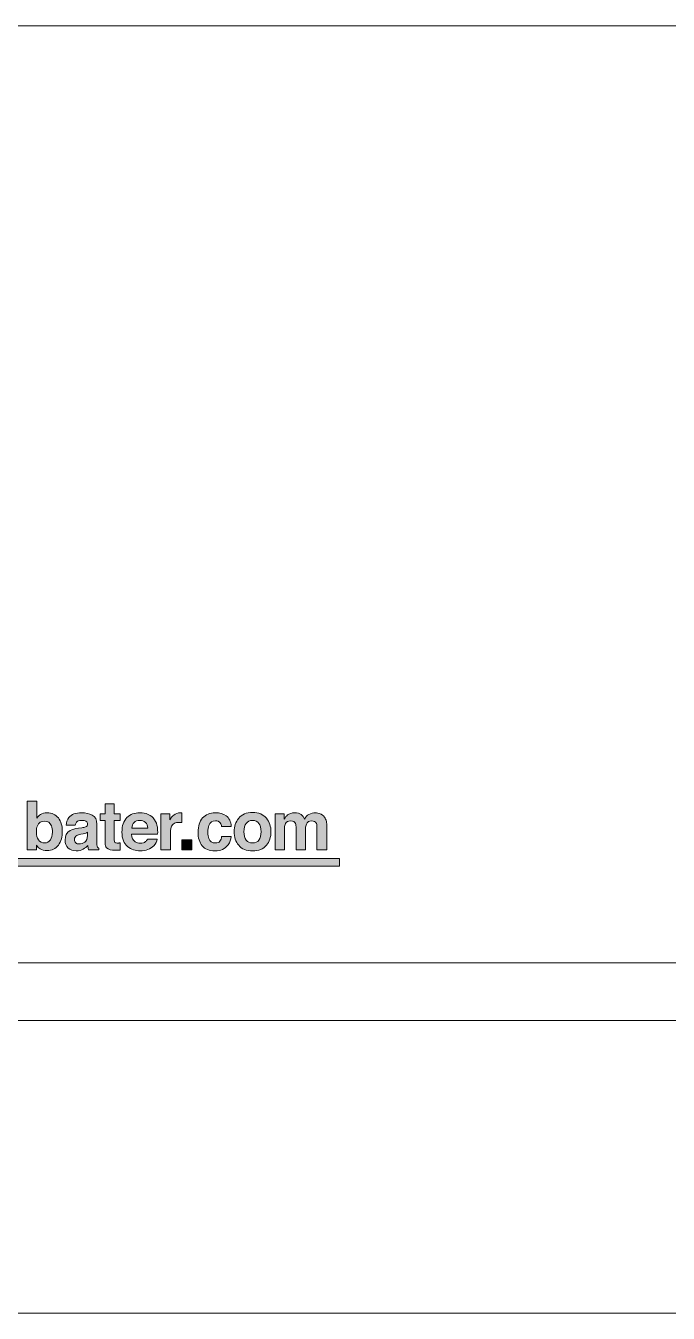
# Model space of a CAD drawing. Header units: inches. Extents: x -88 to 386, y -554 to 83.
# Drawn here: x -17.7 to 48.8, y -249.5 to -116.5 of the extents above; entities that cross this region are included whole.
import ezdxf

# ---------------------------------------------------------------- set-up
doc = ezdxf.new("R2010")
doc.units = ezdxf.units.IN
doc.header["$MEASUREMENT"] = 0
doc.layers.add('_U+30EC_U+30A4_U+30E4_U+30FC 1', color=7, linetype='Continuous')

msp = doc.modelspace()

# ---------------------------------------------------------------- hatches: boundary and pattern name
at = {"layer": '_U+30EC_U+30A4_U+30E4_U+30FC 1', "true_color": 0x221814}
h = msp.add_hatch(color=179, dxfattribs=at)
h.dxf.hatch_style = 2
edge = h.paths.add_edge_path()
edge.add_spline(control_points=[(-14.29, -198.35), (-14.02, -198.71), (-13.88, -199.16), (-13.88, -199.72), (-13.88, -200.3), (-14.01, -200.78), (-14.29, -201.16), (-14.56, -201.54), (-14.95, -201.73), (-15.44, -201.73), (-15.75, -201.73), (-16, -201.67), (-16.18, -201.55), (-16.3, -201.47), (-16.42, -201.35), (-16.55, -201.16), (-16.55, -201.16), (-16.55, -201.63), (-16.55, -201.63), (-16.55, -201.63), (-17.51, -201.63), (-17.51, -201.63), (-17.51, -201.63), (-17.51, -196.6), (-17.51, -196.6), (-17.51, -196.6), (-16.53, -196.6), (-16.53, -196.6), (-16.53, -196.6), (-16.53, -198.39), (-16.53, -198.39), (-16.41, -198.22), (-16.27, -198.09), (-16.13, -198), (-15.95, -197.88), (-15.72, -197.82), (-15.45, -197.82), (-14.96, -197.82), (-14.57, -198), (-14.29, -198.35)], knot_values=[0, 0, 0, 0, 1, 1, 1, 2, 2, 2, 3, 3, 3, 4, 4, 4, 5, 5, 5, 6, 6, 6, 7, 7, 7, 8, 8, 8, 9, 9, 9, 10, 10, 10, 11, 11, 11, 12, 12, 12, 13, 13, 13, 13], degree=3, periodic=1)
edge = h.paths.add_edge_path()
edge.add_spline(control_points=[(-15.11, -200.62), (-14.97, -200.42), (-14.9, -200.15), (-14.9, -199.82), (-14.9, -199.56), (-14.93, -199.34), (-15, -199.17), (-15.13, -198.84), (-15.37, -198.68), (-15.72, -198.68), (-16.08, -198.68), (-16.33, -198.84), (-16.46, -199.16), (-16.53, -199.33), (-16.56, -199.55), (-16.56, -199.82), (-16.56, -200.14), (-16.49, -200.4), (-16.35, -200.61), (-16.21, -200.82), (-15.99, -200.93), (-15.7, -200.93), (-15.44, -200.93), (-15.25, -200.83), (-15.11, -200.62)], knot_values=[0, 0, 0, 0, 1, 1, 1, 2, 2, 2, 3, 3, 3, 4, 4, 4, 5, 5, 5, 6, 6, 6, 7, 7, 7, 8, 8, 8, 8], degree=3, periodic=1)
h = msp.add_hatch(color=179, dxfattribs=at)
h.dxf.hatch_style = 2
edge = h.paths.add_edge_path()
edge.add_spline(control_points=[(-9.98, -198.63), (-9.98, -198.63), (-9.98, -197.94), (-9.98, -197.94), (-9.98, -197.94), (-9.46, -197.94), (-9.46, -197.94), (-9.46, -197.94), (-9.46, -196.9), (-9.46, -196.9), (-9.46, -196.9), (-8.5, -196.9), (-8.5, -196.9), (-8.5, -196.9), (-8.5, -197.94), (-8.5, -197.94), (-8.5, -197.94), (-7.89, -197.94), (-7.89, -197.94), (-7.89, -197.94), (-7.89, -198.63), (-7.89, -198.63), (-7.89, -198.63), (-8.5, -198.63), (-8.5, -198.63), (-8.5, -198.63), (-8.5, -200.6), (-8.5, -200.6), (-8.5, -200.76), (-8.48, -200.85), (-8.44, -200.89), (-8.4, -200.93), (-8.28, -200.95), (-8.09, -200.95), (-8.06, -200.95), (-8.02, -200.94), (-7.99, -200.94), (-7.96, -200.94), (-7.93, -200.94), (-7.89, -200.94), (-7.89, -200.94), (-7.89, -201.67), (-7.89, -201.67), (-7.89, -201.67), (-8.36, -201.68), (-8.36, -201.68), (-8.82, -201.7), (-9.13, -201.62), (-9.3, -201.44), (-9.41, -201.33), (-9.46, -201.16), (-9.46, -200.93), (-9.46, -200.93), (-9.46, -198.63), (-9.46, -198.63), (-9.46, -198.63), (-9.98, -198.63), (-9.98, -198.63)], knot_values=[0, 0, 0, 0, 1, 1, 1, 2, 2, 2, 3, 3, 3, 4, 4, 4, 5, 5, 5, 6, 6, 6, 7, 7, 7, 8, 8, 8, 9, 9, 9, 10, 10, 10, 11, 11, 11, 12, 12, 12, 13, 13, 13, 14, 14, 14, 15, 15, 15, 16, 16, 16, 17, 17, 17, 18, 18, 18, 19, 19, 19, 19], degree=3, periodic=1)
h = msp.add_hatch(color=179, dxfattribs=at)
h.dxf.hatch_style = 2
edge = h.paths.add_edge_path()
edge.add_spline(control_points=[(-11.87, -199.37), (-11.69, -199.34), (-11.56, -199.31), (-11.48, -199.28), (-11.34, -199.22), (-11.27, -199.13), (-11.27, -199), (-11.27, -198.85), (-11.32, -198.75), (-11.43, -198.69), (-11.54, -198.63), (-11.7, -198.6), (-11.91, -198.6), (-12.14, -198.6), (-12.3, -198.66), (-12.4, -198.77), (-12.47, -198.86), (-12.52, -198.97), (-12.54, -199.11), (-12.54, -199.11), (-13.48, -199.11), (-13.48, -199.11), (-13.46, -198.79), (-13.37, -198.52), (-13.2, -198.31), (-12.95, -197.98), (-12.5, -197.82), (-11.87, -197.82), (-11.46, -197.82), (-11.1, -197.9), (-10.78, -198.06), (-10.46, -198.22), (-10.3, -198.53), (-10.3, -198.98), (-10.3, -198.98), (-10.3, -200.69), (-10.3, -200.69), (-10.3, -200.8), (-10.3, -200.95), (-10.3, -201.12), (-10.29, -201.24), (-10.27, -201.33), (-10.24, -201.38), (-10.21, -201.42), (-10.16, -201.46), (-10.1, -201.49), (-10.1, -201.49), (-10.1, -201.63), (-10.1, -201.63), (-10.1, -201.63), (-11.16, -201.63), (-11.16, -201.63), (-11.18, -201.56), (-11.21, -201.49), (-11.22, -201.42), (-11.23, -201.35), (-11.24, -201.28), (-11.24, -201.19), (-11.38, -201.34), (-11.54, -201.47), (-11.71, -201.57), (-11.92, -201.69), (-12.16, -201.75), (-12.43, -201.75), (-12.77, -201.75), (-13.05, -201.65), (-13.27, -201.46), (-13.49, -201.27), (-13.6, -200.99), (-13.6, -200.64), (-13.6, -200.18), (-13.42, -199.85), (-13.07, -199.65), (-12.87, -199.54), (-12.58, -199.46), (-12.2, -199.41), (-12.2, -199.41), (-11.87, -199.37), (-11.87, -199.37)], knot_values=[0, 0, 0, 0, 1, 1, 1, 2, 2, 2, 3, 3, 3, 4, 4, 4, 5, 5, 5, 6, 6, 6, 7, 7, 7, 8, 8, 8, 9, 9, 9, 10, 10, 10, 11, 11, 11, 12, 12, 12, 13, 13, 13, 14, 14, 14, 15, 15, 15, 16, 16, 16, 17, 17, 17, 18, 18, 18, 19, 19, 19, 20, 20, 20, 21, 21, 21, 22, 22, 22, 23, 23, 23, 24, 24, 24, 25, 25, 25, 26, 26, 26, 26], degree=3, periodic=1)
edge = h.paths.add_edge_path()
edge.add_spline(control_points=[(-11.27, -199.82), (-11.34, -199.86), (-11.4, -199.89), (-11.46, -199.92), (-11.53, -199.94), (-11.61, -199.96), (-11.73, -199.98), (-11.73, -199.98), (-11.95, -200.02), (-11.95, -200.02), (-12.15, -200.06), (-12.3, -200.1), (-12.39, -200.16), (-12.55, -200.24), (-12.62, -200.38), (-12.62, -200.57), (-12.62, -200.74), (-12.58, -200.86), (-12.48, -200.93), (-12.39, -201), (-12.28, -201.04), (-12.14, -201.04), (-11.93, -201.04), (-11.73, -200.98), (-11.55, -200.86), (-11.37, -200.73), (-11.28, -200.51), (-11.27, -200.18), (-11.27, -200.18), (-11.27, -199.82), (-11.27, -199.82)], knot_values=[0, 0, 0, 0, 1, 1, 1, 2, 2, 2, 3, 3, 3, 4, 4, 4, 5, 5, 5, 6, 6, 6, 7, 7, 7, 8, 8, 8, 9, 9, 9, 10, 10, 10, 10], degree=3, periodic=1)
h = msp.add_hatch(color=179, dxfattribs=at)
h.dxf.hatch_style = 2
edge = h.paths.add_edge_path()
edge.add_spline(control_points=[(-4.99, -197.98), (-4.73, -198.1), (-4.51, -198.28), (-4.34, -198.53), (-4.19, -198.75), (-4.09, -199.01), (-4.05, -199.3), (-4.02, -199.47), (-4.01, -199.72), (-4.02, -200.04), (-4.02, -200.04), (-6.73, -200.04), (-6.73, -200.04), (-6.71, -200.42), (-6.58, -200.68), (-6.34, -200.83), (-6.19, -200.92), (-6.01, -200.97), (-5.8, -200.97), (-5.58, -200.97), (-5.4, -200.91), (-5.26, -200.8), (-5.19, -200.74), (-5.12, -200.65), (-5.06, -200.54), (-5.06, -200.54), (-4.07, -200.54), (-4.07, -200.54), (-4.09, -200.76), (-4.21, -200.99), (-4.43, -201.22), (-4.76, -201.58), (-5.23, -201.76), (-5.83, -201.76), (-6.32, -201.76), (-6.76, -201.61), (-7.14, -201.3), (-7.52, -201), (-7.71, -200.5), (-7.71, -199.81), (-7.71, -199.16), (-7.54, -198.67), (-7.2, -198.32), (-6.85, -197.98), (-6.41, -197.81), (-5.86, -197.81), (-5.54, -197.81), (-5.25, -197.87), (-4.99, -197.98)], knot_values=[0, 0, 0, 0, 1, 1, 1, 2, 2, 2, 3, 3, 3, 4, 4, 4, 5, 5, 5, 6, 6, 6, 7, 7, 7, 8, 8, 8, 9, 9, 9, 10, 10, 10, 11, 11, 11, 12, 12, 12, 13, 13, 13, 14, 14, 14, 15, 15, 15, 16, 16, 16, 16], degree=3, periodic=1)
edge = h.paths.add_edge_path()
edge.add_spline(control_points=[(-6.45, -198.82), (-6.58, -198.97), (-6.67, -199.16), (-6.7, -199.4), (-6.7, -199.4), (-5.03, -199.4), (-5.03, -199.4), (-5.04, -199.14), (-5.13, -198.95), (-5.29, -198.81), (-5.44, -198.68), (-5.63, -198.61), (-5.86, -198.61), (-6.11, -198.61), (-6.31, -198.68), (-6.45, -198.82)], knot_values=[0, 0, 0, 0, 1, 1, 1, 2, 2, 2, 3, 3, 3, 4, 4, 4, 5, 5, 5, 5], degree=3, periodic=1)
h = msp.add_hatch(color=179, dxfattribs=at)
h.dxf.hatch_style = 2
edge = h.paths.add_edge_path()
edge.add_spline(control_points=[(-1.6, -197.82), (-1.59, -197.82), (-1.56, -197.82), (-1.52, -197.82), (-1.52, -197.82), (-1.52, -198.82), (-1.52, -198.82), (-1.58, -198.82), (-1.63, -198.81), (-1.68, -198.81), (-1.73, -198.81), (-1.77, -198.81), (-1.8, -198.81), (-2.19, -198.81), (-2.45, -198.93), (-2.59, -199.19), (-2.66, -199.33), (-2.7, -199.55), (-2.7, -199.85), (-2.7, -199.85), (-2.7, -201.63), (-2.7, -201.63), (-2.7, -201.63), (-3.68, -201.63), (-3.68, -201.63), (-3.68, -201.63), (-3.68, -197.91), (-3.68, -197.91), (-3.68, -197.91), (-2.75, -197.91), (-2.75, -197.91), (-2.75, -197.91), (-2.75, -198.56), (-2.75, -198.56), (-2.6, -198.31), (-2.47, -198.14), (-2.36, -198.05), (-2.17, -197.89), (-1.94, -197.82), (-1.65, -197.82), (-1.63, -197.82), (-1.61, -197.82), (-1.6, -197.82)], knot_values=[0, 0, 0, 0, 1, 1, 1, 2, 2, 2, 3, 3, 3, 4, 4, 4, 5, 5, 5, 6, 6, 6, 7, 7, 7, 8, 8, 8, 9, 9, 9, 10, 10, 10, 11, 11, 11, 12, 12, 12, 13, 13, 13, 14, 14, 14, 14], degree=3, periodic=1)
h = msp.add_hatch(color=179, dxfattribs=at)
h.dxf.hatch_style = 2
edge = h.paths.add_edge_path()
edge.add_spline(control_points=[(2.6, -199.24), (2.59, -199.1), (2.54, -198.98), (2.46, -198.87), (2.35, -198.72), (2.18, -198.64), (1.95, -198.64), (1.62, -198.64), (1.4, -198.8), (1.28, -199.13), (1.21, -199.3), (1.18, -199.53), (1.18, -199.82), (1.18, -200.09), (1.21, -200.31), (1.28, -200.48), (1.39, -200.79), (1.61, -200.94), (1.94, -200.94), (2.16, -200.94), (2.33, -200.88), (2.42, -200.76), (2.52, -200.63), (2.58, -200.47), (2.6, -200.28), (2.6, -200.28), (3.59, -200.28), (3.59, -200.28), (3.57, -200.58), (3.46, -200.86), (3.27, -201.12), (2.96, -201.55), (2.51, -201.76), (1.91, -201.76), (1.31, -201.76), (0.87, -201.58), (0.59, -201.23), (0.3, -200.87), (0.16, -200.41), (0.16, -199.84), (0.16, -199.2), (0.32, -198.71), (0.63, -198.35), (0.94, -198), (1.38, -197.82), (1.93, -197.82), (2.39, -197.82), (2.78, -197.92), (3.07, -198.13), (3.37, -198.34), (3.55, -198.71), (3.6, -199.24), (3.6, -199.24), (2.6, -199.24), (2.6, -199.24)], knot_values=[0, 0, 0, 0, 1, 1, 1, 2, 2, 2, 3, 3, 3, 4, 4, 4, 5, 5, 5, 6, 6, 6, 7, 7, 7, 8, 8, 8, 9, 9, 9, 10, 10, 10, 11, 11, 11, 12, 12, 12, 13, 13, 13, 14, 14, 14, 15, 15, 15, 16, 16, 16, 17, 17, 17, 18, 18, 18, 18], degree=3, periodic=1)
h = msp.add_hatch(color=179, dxfattribs=at)
h.dxf.hatch_style = 2
edge = h.paths.add_edge_path()
edge.add_spline(control_points=[(7.23, -201.18), (6.91, -201.56), (6.44, -201.76), (5.8, -201.76), (5.16, -201.76), (4.68, -201.56), (4.36, -201.18), (4.05, -200.79), (3.89, -200.32), (3.89, -199.77), (3.89, -199.24), (4.05, -198.77), (4.36, -198.38), (4.68, -197.98), (5.16, -197.79), (5.8, -197.79), (6.44, -197.79), (6.91, -197.98), (7.23, -198.38), (7.54, -198.77), (7.7, -199.24), (7.7, -199.77), (7.7, -200.32), (7.54, -200.79), (7.23, -201.18)], knot_values=[0, 0, 0, 0, 1, 1, 1, 2, 2, 2, 3, 3, 3, 4, 4, 4, 5, 5, 5, 6, 6, 6, 7, 7, 7, 8, 8, 8, 8], degree=3, periodic=1)
edge = h.paths.add_edge_path()
edge.add_spline(control_points=[(6.45, -200.64), (6.6, -200.44), (6.68, -200.15), (6.68, -199.77), (6.68, -199.4), (6.6, -199.11), (6.45, -198.91), (6.3, -198.71), (6.08, -198.61), (5.79, -198.61), (5.51, -198.61), (5.29, -198.71), (5.13, -198.91), (4.98, -199.11), (4.9, -199.4), (4.9, -199.77), (4.9, -200.15), (4.98, -200.44), (5.13, -200.64), (5.29, -200.84), (5.51, -200.94), (5.79, -200.94), (6.08, -200.94), (6.3, -200.84), (6.45, -200.64)], knot_values=[0, 0, 0, 0, 1, 1, 1, 2, 2, 2, 3, 3, 3, 4, 4, 4, 5, 5, 5, 6, 6, 6, 7, 7, 7, 8, 8, 8, 8], degree=3, periodic=1)
h = msp.add_hatch(color=179, dxfattribs=at)
h.dxf.hatch_style = 2
edge = h.paths.add_edge_path()
edge.add_spline(control_points=[(12.79, -197.92), (12.95, -197.98), (13.09, -198.1), (13.22, -198.26), (13.33, -198.39), (13.4, -198.54), (13.44, -198.73), (13.46, -198.86), (13.47, -199.04), (13.47, -199.28), (13.47, -199.28), (13.46, -201.63), (13.46, -201.63), (13.46, -201.63), (12.46, -201.63), (12.46, -201.63), (12.46, -201.63), (12.46, -199.26), (12.46, -199.26), (12.46, -199.12), (12.44, -199), (12.4, -198.91), (12.31, -198.74), (12.15, -198.65), (11.92, -198.65), (11.65, -198.65), (11.46, -198.76), (11.36, -198.99), (11.31, -199.11), (11.28, -199.25), (11.28, -199.41), (11.28, -199.41), (11.28, -201.63), (11.28, -201.63), (11.28, -201.63), (10.3, -201.63), (10.3, -201.63), (10.3, -201.63), (10.3, -199.41), (10.3, -199.41), (10.3, -199.19), (10.28, -199.03), (10.23, -198.93), (10.15, -198.75), (9.99, -198.66), (9.75, -198.66), (9.47, -198.66), (9.29, -198.75), (9.19, -198.93), (9.14, -199.03), (9.11, -199.19), (9.11, -199.39), (9.11, -199.39), (9.11, -201.63), (9.11, -201.63), (9.11, -201.63), (8.12, -201.63), (8.12, -201.63), (8.12, -201.63), (8.12, -197.91), (8.12, -197.91), (8.12, -197.91), (9.07, -197.91), (9.07, -197.91), (9.07, -197.91), (9.07, -198.46), (9.07, -198.46), (9.19, -198.26), (9.31, -198.13), (9.41, -198.04), (9.6, -197.9), (9.85, -197.82), (10.15, -197.82), (10.43, -197.82), (10.66, -197.89), (10.84, -198.01), (10.98, -198.13), (11.09, -198.28), (11.16, -198.46), (11.29, -198.24), (11.44, -198.08), (11.63, -197.98), (11.83, -197.88), (12.06, -197.82), (12.3, -197.82), (12.47, -197.82), (12.63, -197.86), (12.79, -197.92)], knot_values=[0, 0, 0, 0, 1, 1, 1, 2, 2, 2, 3, 3, 3, 4, 4, 4, 5, 5, 5, 6, 6, 6, 7, 7, 7, 8, 8, 8, 9, 9, 9, 10, 10, 10, 11, 11, 11, 12, 12, 12, 13, 13, 13, 14, 14, 14, 15, 15, 15, 16, 16, 16, 17, 17, 17, 18, 18, 18, 19, 19, 19, 20, 20, 20, 21, 21, 21, 22, 22, 22, 23, 23, 23, 24, 24, 24, 25, 25, 25, 26, 26, 26, 27, 27, 27, 28, 28, 28, 29, 29, 29, 29], degree=3, periodic=1)
h = msp.add_hatch(color=179, dxfattribs=at)
h.dxf.hatch_style = 2
h.paths.add_polyline_path([(-1.52, -200.61), (-0.48, -200.61), (-0.48, -201.63), (-1.52, -201.63)])
at = {"layer": '_U+30EC_U+30A4_U+30E4_U+30FC 1', "true_color": 0xffffff}
h = msp.add_hatch(color=7, dxfattribs=at)
h.dxf.hatch_style = 2
h.paths.add_polyline_path([(14.77, -203.34), (-61.63, -203.34), (-61.63, -202.55), (14.77, -202.55)])

# ---------------------------------------------------------------- linework, layer by layer
at = {"layer": '_U+30EC_U+30A4_U+30E4_U+30FC 1', "lineweight": 0}
for points in [[(-1.52, -200.61), (-0.48, -200.61), (-0.48, -201.63), (-1.52, -201.63), (-1.52, -200.61)], [(14.77, -203.34), (-61.63, -203.34), (-61.63, -202.55), (14.77, -202.55), (14.77, -203.34)]]:
    msp.add_lwpolyline(points, dxfattribs=at)
at = {"layer": '_U+30EC_U+30A4_U+30E4_U+30FC 1', "color": 7, "lineweight": 9, "true_color": 0xffffff}
for points, knots in [([(-59.92, -116.48), (-59.92, -116.48), (303.19, -116.48), (303.19, -116.48), (314.6, -116.48), (323.93, -125.81), (323.93, -137.22), (323.93, -137.22), (323.93, -192.61), (323.93, -192.61), (323.93, -204.01), (314.6, -213.34), (303.19, -213.34), (303.19, -213.34), (-59.92, -213.34), (-59.92, -213.34), (-71.33, -213.34), (-80.66, -204.01), (-80.66, -192.61), (-80.66, -192.61), (-80.66, -137.22), (-80.66, -137.22), (-80.66, -125.81), (-71.33, -116.48), (-59.92, -116.48)], [0, 0, 0, 0, 1, 1, 1, 2, 2, 2, 3, 3, 3, 4, 4, 4, 5, 5, 5, 6, 6, 6, 7, 7, 7, 8, 8, 8, 8]), ([(-81.4, -249.54), (-81.4, -249.54), (-81.4, -219.28), (-81.4, -219.28), (-81.4, -219.28), (376.91, -219.28), (376.91, -219.28), (381.51, -219.28), (385.25, -223.01), (385.25, -227.61), (385.25, -227.61), (385.25, -241.2), (385.25, -241.2), (385.25, -245.81), (381.51, -249.54), (376.91, -249.54), (376.91, -249.54), (-81.4, -249.54), (-81.4, -249.54)], [0, 0, 0, 0, 1, 1, 1, 2, 2, 2, 3, 3, 3, 4, 4, 4, 5, 5, 5, 6, 6, 6, 6])]:
    msp.add_open_spline(points, degree=3, knots=knots, dxfattribs=at)
at = {"layer": '_U+30EC_U+30A4_U+30E4_U+30FC 1', "lineweight": 0}
for points, knots in [([(-14.29, -198.35), (-14.02, -198.71), (-13.88, -199.16), (-13.88, -199.72), (-13.88, -200.3), (-14.01, -200.78), (-14.29, -201.16), (-14.56, -201.54), (-14.95, -201.73), (-15.44, -201.73), (-15.75, -201.73), (-16, -201.67), (-16.18, -201.55), (-16.3, -201.47), (-16.42, -201.35), (-16.55, -201.16), (-16.55, -201.16), (-16.55, -201.63), (-16.55, -201.63), (-16.55, -201.63), (-17.51, -201.63), (-17.51, -201.63), (-17.51, -201.63), (-17.51, -196.6), (-17.51, -196.6), (-17.51, -196.6), (-16.53, -196.6), (-16.53, -196.6), (-16.53, -196.6), (-16.53, -198.39), (-16.53, -198.39), (-16.41, -198.22), (-16.27, -198.09), (-16.13, -198), (-15.95, -197.88), (-15.72, -197.82), (-15.45, -197.82), (-14.96, -197.82), (-14.57, -198), (-14.29, -198.35)], [0, 0, 0, 0, 1, 1, 1, 2, 2, 2, 3, 3, 3, 4, 4, 4, 5, 5, 5, 6, 6, 6, 7, 7, 7, 8, 8, 8, 9, 9, 9, 10, 10, 10, 11, 11, 11, 12, 12, 12, 13, 13, 13, 13]), ([(-9.98, -198.63), (-9.98, -198.63), (-9.98, -197.94), (-9.98, -197.94), (-9.98, -197.94), (-9.46, -197.94), (-9.46, -197.94), (-9.46, -197.94), (-9.46, -196.9), (-9.46, -196.9), (-9.46, -196.9), (-8.5, -196.9), (-8.5, -196.9), (-8.5, -196.9), (-8.5, -197.94), (-8.5, -197.94), (-8.5, -197.94), (-7.89, -197.94), (-7.89, -197.94), (-7.89, -197.94), (-7.89, -198.63), (-7.89, -198.63), (-7.89, -198.63), (-8.5, -198.63), (-8.5, -198.63), (-8.5, -198.63), (-8.5, -200.6), (-8.5, -200.6), (-8.5, -200.76), (-8.48, -200.85), (-8.44, -200.89), (-8.4, -200.93), (-8.28, -200.95), (-8.09, -200.95), (-8.06, -200.95), (-8.02, -200.94), (-7.99, -200.94), (-7.96, -200.94), (-7.93, -200.94), (-7.89, -200.94), (-7.89, -200.94), (-7.89, -201.67), (-7.89, -201.67), (-7.89, -201.67), (-8.36, -201.68), (-8.36, -201.68), (-8.82, -201.7), (-9.13, -201.62), (-9.3, -201.44), (-9.41, -201.33), (-9.46, -201.16), (-9.46, -200.93), (-9.46, -200.93), (-9.46, -198.63), (-9.46, -198.63), (-9.46, -198.63), (-9.98, -198.63), (-9.98, -198.63)], [0, 0, 0, 0, 1, 1, 1, 2, 2, 2, 3, 3, 3, 4, 4, 4, 5, 5, 5, 6, 6, 6, 7, 7, 7, 8, 8, 8, 9, 9, 9, 10, 10, 10, 11, 11, 11, 12, 12, 12, 13, 13, 13, 14, 14, 14, 15, 15, 15, 16, 16, 16, 17, 17, 17, 18, 18, 18, 19, 19, 19, 19]), ([(-11.87, -199.37), (-11.69, -199.34), (-11.56, -199.31), (-11.48, -199.28), (-11.34, -199.22), (-11.27, -199.13), (-11.27, -199), (-11.27, -198.85), (-11.32, -198.75), (-11.43, -198.69), (-11.54, -198.63), (-11.7, -198.6), (-11.91, -198.6), (-12.14, -198.6), (-12.3, -198.66), (-12.4, -198.77), (-12.47, -198.86), (-12.52, -198.97), (-12.54, -199.11), (-12.54, -199.11), (-13.48, -199.11), (-13.48, -199.11), (-13.46, -198.79), (-13.37, -198.52), (-13.2, -198.31), (-12.95, -197.98), (-12.5, -197.82), (-11.87, -197.82), (-11.46, -197.82), (-11.1, -197.9), (-10.78, -198.06), (-10.46, -198.22), (-10.3, -198.53), (-10.3, -198.98), (-10.3, -198.98), (-10.3, -200.69), (-10.3, -200.69), (-10.3, -200.8), (-10.3, -200.95), (-10.3, -201.12), (-10.29, -201.24), (-10.27, -201.33), (-10.24, -201.38), (-10.21, -201.42), (-10.16, -201.46), (-10.1, -201.49), (-10.1, -201.49), (-10.1, -201.63), (-10.1, -201.63), (-10.1, -201.63), (-11.16, -201.63), (-11.16, -201.63), (-11.18, -201.56), (-11.21, -201.49), (-11.22, -201.42), (-11.23, -201.35), (-11.24, -201.28), (-11.24, -201.19), (-11.38, -201.34), (-11.54, -201.47), (-11.71, -201.57), (-11.92, -201.69), (-12.16, -201.75), (-12.43, -201.75), (-12.77, -201.75), (-13.05, -201.65), (-13.27, -201.46), (-13.49, -201.27), (-13.6, -200.99), (-13.6, -200.64), (-13.6, -200.18), (-13.42, -199.85), (-13.07, -199.65), (-12.87, -199.54), (-12.58, -199.46), (-12.2, -199.41), (-12.2, -199.41), (-11.87, -199.37), (-11.87, -199.37)], [0, 0, 0, 0, 1, 1, 1, 2, 2, 2, 3, 3, 3, 4, 4, 4, 5, 5, 5, 6, 6, 6, 7, 7, 7, 8, 8, 8, 9, 9, 9, 10, 10, 10, 11, 11, 11, 12, 12, 12, 13, 13, 13, 14, 14, 14, 15, 15, 15, 16, 16, 16, 17, 17, 17, 18, 18, 18, 19, 19, 19, 20, 20, 20, 21, 21, 21, 22, 22, 22, 23, 23, 23, 24, 24, 24, 25, 25, 25, 26, 26, 26, 26]), ([(-4.99, -197.98), (-4.73, -198.1), (-4.51, -198.28), (-4.34, -198.53), (-4.19, -198.75), (-4.09, -199.01), (-4.05, -199.3), (-4.02, -199.47), (-4.01, -199.72), (-4.02, -200.04), (-4.02, -200.04), (-6.73, -200.04), (-6.73, -200.04), (-6.71, -200.42), (-6.58, -200.68), (-6.34, -200.83), (-6.19, -200.92), (-6.01, -200.97), (-5.8, -200.97), (-5.58, -200.97), (-5.4, -200.91), (-5.26, -200.8), (-5.19, -200.74), (-5.12, -200.65), (-5.06, -200.54), (-5.06, -200.54), (-4.07, -200.54), (-4.07, -200.54), (-4.09, -200.76), (-4.21, -200.99), (-4.43, -201.22), (-4.76, -201.58), (-5.23, -201.76), (-5.83, -201.76), (-6.32, -201.76), (-6.76, -201.61), (-7.14, -201.3), (-7.52, -201), (-7.71, -200.5), (-7.71, -199.81), (-7.71, -199.16), (-7.54, -198.67), (-7.2, -198.32), (-6.85, -197.98), (-6.41, -197.81), (-5.86, -197.81), (-5.54, -197.81), (-5.25, -197.87), (-4.99, -197.98)], [0, 0, 0, 0, 1, 1, 1, 2, 2, 2, 3, 3, 3, 4, 4, 4, 5, 5, 5, 6, 6, 6, 7, 7, 7, 8, 8, 8, 9, 9, 9, 10, 10, 10, 11, 11, 11, 12, 12, 12, 13, 13, 13, 14, 14, 14, 15, 15, 15, 16, 16, 16, 16]), ([(-1.6, -197.82), (-1.59, -197.82), (-1.56, -197.82), (-1.52, -197.82), (-1.52, -197.82), (-1.52, -198.82), (-1.52, -198.82), (-1.58, -198.82), (-1.63, -198.81), (-1.68, -198.81), (-1.73, -198.81), (-1.77, -198.81), (-1.8, -198.81), (-2.19, -198.81), (-2.45, -198.93), (-2.59, -199.19), (-2.66, -199.33), (-2.7, -199.55), (-2.7, -199.85), (-2.7, -199.85), (-2.7, -201.63), (-2.7, -201.63), (-2.7, -201.63), (-3.68, -201.63), (-3.68, -201.63), (-3.68, -201.63), (-3.68, -197.91), (-3.68, -197.91), (-3.68, -197.91), (-2.75, -197.91), (-2.75, -197.91), (-2.75, -197.91), (-2.75, -198.56), (-2.75, -198.56), (-2.6, -198.31), (-2.47, -198.14), (-2.36, -198.05), (-2.17, -197.89), (-1.94, -197.82), (-1.65, -197.82), (-1.63, -197.82), (-1.61, -197.82), (-1.6, -197.82)], [0, 0, 0, 0, 1, 1, 1, 2, 2, 2, 3, 3, 3, 4, 4, 4, 5, 5, 5, 6, 6, 6, 7, 7, 7, 8, 8, 8, 9, 9, 9, 10, 10, 10, 11, 11, 11, 12, 12, 12, 13, 13, 13, 14, 14, 14, 14]), ([(2.6, -199.24), (2.59, -199.1), (2.54, -198.98), (2.46, -198.87), (2.35, -198.72), (2.18, -198.64), (1.95, -198.64), (1.62, -198.64), (1.4, -198.8), (1.28, -199.13), (1.21, -199.3), (1.18, -199.53), (1.18, -199.82), (1.18, -200.09), (1.21, -200.31), (1.28, -200.48), (1.39, -200.79), (1.61, -200.94), (1.94, -200.94), (2.16, -200.94), (2.33, -200.88), (2.42, -200.76), (2.52, -200.63), (2.58, -200.47), (2.6, -200.28), (2.6, -200.28), (3.59, -200.28), (3.59, -200.28), (3.57, -200.58), (3.46, -200.86), (3.27, -201.12), (2.96, -201.55), (2.51, -201.76), (1.91, -201.76), (1.31, -201.76), (0.87, -201.58), (0.59, -201.23), (0.3, -200.87), (0.16, -200.41), (0.16, -199.84), (0.16, -199.2), (0.32, -198.71), (0.63, -198.35), (0.94, -198), (1.38, -197.82), (1.93, -197.82), (2.39, -197.82), (2.78, -197.92), (3.07, -198.13), (3.37, -198.34), (3.55, -198.71), (3.6, -199.24), (3.6, -199.24), (2.6, -199.24), (2.6, -199.24)], [0, 0, 0, 0, 1, 1, 1, 2, 2, 2, 3, 3, 3, 4, 4, 4, 5, 5, 5, 6, 6, 6, 7, 7, 7, 8, 8, 8, 9, 9, 9, 10, 10, 10, 11, 11, 11, 12, 12, 12, 13, 13, 13, 14, 14, 14, 15, 15, 15, 16, 16, 16, 17, 17, 17, 18, 18, 18, 18]), ([(7.23, -201.18), (6.91, -201.56), (6.44, -201.76), (5.8, -201.76), (5.16, -201.76), (4.68, -201.56), (4.36, -201.18), (4.05, -200.79), (3.89, -200.32), (3.89, -199.77), (3.89, -199.24), (4.05, -198.77), (4.36, -198.38), (4.68, -197.98), (5.16, -197.79), (5.8, -197.79), (6.44, -197.79), (6.91, -197.98), (7.23, -198.38), (7.54, -198.77), (7.7, -199.24), (7.7, -199.77), (7.7, -200.32), (7.54, -200.79), (7.23, -201.18)], [0, 0, 0, 0, 1, 1, 1, 2, 2, 2, 3, 3, 3, 4, 4, 4, 5, 5, 5, 6, 6, 6, 7, 7, 7, 8, 8, 8, 8]), ([(12.79, -197.92), (12.95, -197.98), (13.09, -198.1), (13.22, -198.26), (13.33, -198.39), (13.4, -198.54), (13.44, -198.73), (13.46, -198.86), (13.47, -199.04), (13.47, -199.28), (13.47, -199.28), (13.46, -201.63), (13.46, -201.63), (13.46, -201.63), (12.46, -201.63), (12.46, -201.63), (12.46, -201.63), (12.46, -199.26), (12.46, -199.26), (12.46, -199.12), (12.44, -199), (12.4, -198.91), (12.31, -198.74), (12.15, -198.65), (11.92, -198.65), (11.65, -198.65), (11.46, -198.76), (11.36, -198.99), (11.31, -199.11), (11.28, -199.25), (11.28, -199.41), (11.28, -199.41), (11.28, -201.63), (11.28, -201.63), (11.28, -201.63), (10.3, -201.63), (10.3, -201.63), (10.3, -201.63), (10.3, -199.41), (10.3, -199.41), (10.3, -199.19), (10.28, -199.03), (10.23, -198.93), (10.15, -198.75), (9.99, -198.66), (9.75, -198.66), (9.47, -198.66), (9.29, -198.75), (9.19, -198.93), (9.14, -199.03), (9.11, -199.19), (9.11, -199.39), (9.11, -199.39), (9.11, -201.63), (9.11, -201.63), (9.11, -201.63), (8.12, -201.63), (8.12, -201.63), (8.12, -201.63), (8.12, -197.91), (8.12, -197.91), (8.12, -197.91), (9.07, -197.91), (9.07, -197.91), (9.07, -197.91), (9.07, -198.46), (9.07, -198.46), (9.19, -198.26), (9.31, -198.13), (9.41, -198.04), (9.6, -197.9), (9.85, -197.82), (10.15, -197.82), (10.43, -197.82), (10.66, -197.89), (10.84, -198.01), (10.98, -198.13), (11.09, -198.28), (11.16, -198.46), (11.29, -198.24), (11.44, -198.08), (11.63, -197.98), (11.83, -197.88), (12.06, -197.82), (12.3, -197.82), (12.47, -197.82), (12.63, -197.86), (12.79, -197.92)], [0, 0, 0, 0, 1, 1, 1, 2, 2, 2, 3, 3, 3, 4, 4, 4, 5, 5, 5, 6, 6, 6, 7, 7, 7, 8, 8, 8, 9, 9, 9, 10, 10, 10, 11, 11, 11, 12, 12, 12, 13, 13, 13, 14, 14, 14, 15, 15, 15, 16, 16, 16, 17, 17, 17, 18, 18, 18, 19, 19, 19, 20, 20, 20, 21, 21, 21, 22, 22, 22, 23, 23, 23, 24, 24, 24, 25, 25, 25, 26, 26, 26, 27, 27, 27, 28, 28, 28, 29, 29, 29, 29]), ([(-15.11, -200.62), (-14.97, -200.42), (-14.9, -200.15), (-14.9, -199.82), (-14.9, -199.56), (-14.93, -199.34), (-15, -199.17), (-15.13, -198.84), (-15.37, -198.68), (-15.72, -198.68), (-16.08, -198.68), (-16.33, -198.84), (-16.46, -199.16), (-16.53, -199.33), (-16.56, -199.55), (-16.56, -199.82), (-16.56, -200.14), (-16.49, -200.4), (-16.35, -200.61), (-16.21, -200.82), (-15.99, -200.93), (-15.7, -200.93), (-15.44, -200.93), (-15.25, -200.83), (-15.11, -200.62)], [0, 0, 0, 0, 1, 1, 1, 2, 2, 2, 3, 3, 3, 4, 4, 4, 5, 5, 5, 6, 6, 6, 7, 7, 7, 8, 8, 8, 8]), ([(-6.45, -198.82), (-6.58, -198.97), (-6.67, -199.16), (-6.7, -199.4), (-6.7, -199.4), (-5.03, -199.4), (-5.03, -199.4), (-5.04, -199.14), (-5.13, -198.95), (-5.29, -198.81), (-5.44, -198.68), (-5.63, -198.61), (-5.86, -198.61), (-6.11, -198.61), (-6.31, -198.68), (-6.45, -198.82)], [0, 0, 0, 0, 1, 1, 1, 2, 2, 2, 3, 3, 3, 4, 4, 4, 5, 5, 5, 5]), ([(6.45, -200.64), (6.6, -200.44), (6.68, -200.15), (6.68, -199.77), (6.68, -199.4), (6.6, -199.11), (6.45, -198.91), (6.3, -198.71), (6.08, -198.61), (5.79, -198.61), (5.51, -198.61), (5.29, -198.71), (5.13, -198.91), (4.98, -199.11), (4.9, -199.4), (4.9, -199.77), (4.9, -200.15), (4.98, -200.44), (5.13, -200.64), (5.29, -200.84), (5.51, -200.94), (5.79, -200.94), (6.08, -200.94), (6.3, -200.84), (6.45, -200.64)], [0, 0, 0, 0, 1, 1, 1, 2, 2, 2, 3, 3, 3, 4, 4, 4, 5, 5, 5, 6, 6, 6, 7, 7, 7, 8, 8, 8, 8]), ([(-11.27, -199.82), (-11.34, -199.86), (-11.4, -199.89), (-11.46, -199.92), (-11.53, -199.94), (-11.61, -199.96), (-11.73, -199.98), (-11.73, -199.98), (-11.95, -200.02), (-11.95, -200.02), (-12.15, -200.06), (-12.3, -200.1), (-12.39, -200.16), (-12.55, -200.24), (-12.62, -200.38), (-12.62, -200.57), (-12.62, -200.74), (-12.58, -200.86), (-12.48, -200.93), (-12.39, -201), (-12.28, -201.04), (-12.14, -201.04), (-11.93, -201.04), (-11.73, -200.98), (-11.55, -200.86), (-11.37, -200.73), (-11.28, -200.51), (-11.27, -200.18), (-11.27, -200.18), (-11.27, -199.82), (-11.27, -199.82)], [0, 0, 0, 0, 1, 1, 1, 2, 2, 2, 3, 3, 3, 4, 4, 4, 5, 5, 5, 6, 6, 6, 7, 7, 7, 8, 8, 8, 9, 9, 9, 10, 10, 10, 10])]:
    msp.add_open_spline(points, degree=3, knots=knots, dxfattribs=at)

doc.saveas('drawing.dxf')
